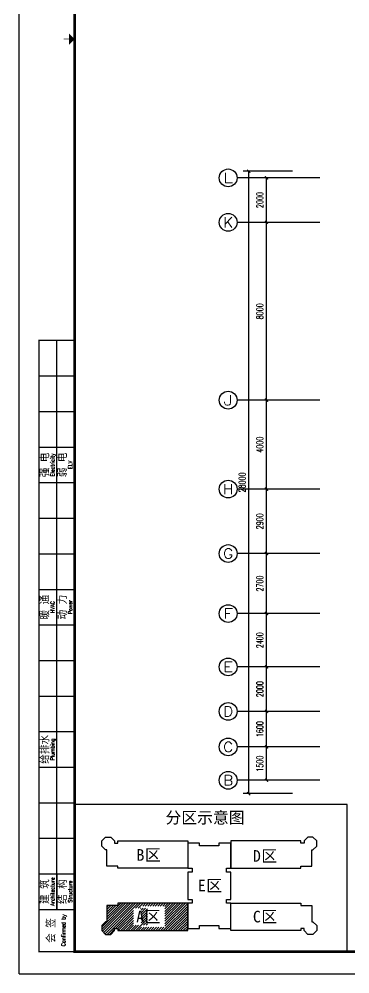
# Model space of a CAD drawing. Extents: x 190999 to 918899, y -200814 to 215286.
# Drawn here: x 190999 to 205894, y -96414 to -53460 of the extents above; entities that cross this region are included whole.
import ezdxf
from ezdxf.enums import TextEntityAlignment as Align

# ---------------------------------------------------------------- set-up
doc = ezdxf.new("R2010")
doc.units = 0
doc.header["$LTSCALE"] = 1000
doc.header["$MEASUREMENT"] = 0
doc.layers.get('Defpoints').update_dxf_attribs({"color": 1})
for name, color, linetype in [('AXIS', 3, 'Continuous'), ('AXIS_TEXT', 7, 'Continuous'), ('PUB_HATCH', 250, 'Continuous'), ('图框', 189, 'Continuous'), ('房间名称', 7, 'Continuous')]:
    doc.layers.add(name, color=color, linetype=linetype)
doc.styles.add('_TCH_AXIS', font='COMPLEX', dxfattribs={"bigfont": 'GBCBIG'})
doc.styles.add('COMPLEX', font='COMPLEX')
doc.styles.add('DIM_FONT', font='SIMPLEX', dxfattribs={"width": 0.7, "bigfont": 'GBCBIG'})
doc.styles.add('HT', font='simhei.ttf')
doc.styles.add('TKZ2_tjkts.shx', font='tjromant.shx', dxfattribs={"bigfont": 'tjkts.shx'})
doc.dimstyles.new('DIMN', dxfattribs={"dimtxt": 300, "dimasz": 100, "dimexe": 250, "dimexo": 300, "dimgap": 150, "dimtad": 1, "dimdec": 0, "dimzin": 0, "dimdsep": 46, "dimtxsty": 'DIM_FONT', "dimblk": 'ARCHTICK', "dimcen": 0.09, "dimclrt": 7, "dimazin": 2, "dimtfac": 1, "dimtdec": 0, "dimtix": 1, "dimtmove": 2, "dimatfit": 3, "dimfxl": 0, "dimtolj": 1, "dimtzin": 0, "dimarcsym": 0})

# ---------------------------------------------------------------- blocks, each defined once
blk = doc.blocks.new('TJAD_TK_A0')
at = {"layer": '图框'}
for p, q in [((973, -441.7), (973, 399.3)), ((990, -412.7), (990, -156.7)), ((982, -172.7), (998, -172.7)), ((982, -188.7), (998, -188.7)), ((982, -204.7), (998, -204.7)), ((982, -220.7), (998, -220.7)), ((982, -236.7), (998, -236.7)), ((982, -252.7), (998, -252.7)), ((982, -268.7), (998, -268.7)), ((982, -284.7), (998, -284.7)), ((982, -300.7), (998, -300.7)), ((982, -316.7), (998, -316.7)), ((982, -332.7), (998, -332.7)), ((982, -348.7), (998, -348.7)), ((982, -364.7), (998, -364.7)), ((982, -380.7), (998, -380.7)), ((982, -396.7), (998, -396.7)), ((990, -396.7), (990, -412.7)), ((982, -412.7), (998, -412.7)), ((973, -441.7), (2162, -441.7))]:
    blk.add_line(p, q, dxfattribs=at)
at = {"layer": '图框', "const_width": 1.2}
blk.add_lwpolyline([(2152, -431.7), (2152, 389.3), (998, 389.3), (998, -431.7)], close=True, dxfattribs=at)
at = {"layer": '图框'}
for points, const_width in [([(995.5, -21.2), (993, -21.2)], 0.3), ([(998, -431.7), (982, -431.7), (982, -156.7), (998, -156.7)], 0.6)]:
    blk.add_lwpolyline(points, dxfattribs=dict(at, const_width=const_width))
blk.add_solid([(995.5, -23.7), (995.5, -18.7), (998, -21.2)], dxfattribs=at)
at = {"layer": '图框', "style": 'TKZ2_tjkts.shx'}
for s, p in [('强 电', (984.79, -212.7)), ('弱 电', (992.79, -212.7)), ('暖 通', (984.79, -276.7)), ('动 力', (992.79, -276.7)), ('给排水', (984.79, -340.7)), ('建 筑', (984.79, -404.7)), ('结 构', (992.79, -404.7)), ('会 签', (987.62, -422.2))]:
    blk.add_text(s, height=3.6, rotation=90, dxfattribs=at).set_placement(p, align=Align.MIDDLE_CENTER)
at = {"layer": '图框', "style": 'TKZ2_tjkts.shx', "width": 0.8}
for s, p in [('Electricity', (988.02, -212.7)), ('ELV', (996.02, -212.7)), ('HVAC', (988.02, -276.7)), ('Power', (996.02, -276.7)), ('Plumbing', (988.02, -340.7)), ('Architecture', (988.02, -404.7)), ('Structure', (996.02, -404.7)), ('Confirmed by', (992.95, -422.09))]:
    blk.add_text(s, height=1.8, rotation=90, dxfattribs=at).set_placement(p, align=Align.MIDDLE_CENTER)
blk = doc.blocks.new('_ArchTick')
at = {"const_width": 0.5}
blk.add_lwpolyline([(-0.7, -0.7), (0.7, 0.7)], dxfattribs=at)
blk = doc.blocks.new('*D1324')
at = {"layer": 'AXIS', "color": 0, "lineweight": -2}
for p, q in [((202933, -60604), (201889, -60604)), ((202139, -62604), (202139, -60604)), ((202933, -62604), (201889, -62604))]:
    blk.add_line(p, q, dxfattribs=at)
at = {"layer": 'Defpoints', "color": 0}
for p in [(202139, -60604), (203233, -60604), (203233, -62604)]:
    blk.add_point(p, dxfattribs=at)
at = {"layer": 'AXIS', "color": 0, "lineweight": -2, "xscale": 100, "yscale": 100, "zscale": 100}
for p, rotation in [((202139, -60604), 90), ((202139, -62604), 270)]:
    blk.add_blockref('_ArchTick', p, dxfattribs=dict(at, rotation=rotation))
at = {"layer": 'AXIS', "color": 7, "insert": (201839, -61604), "char_height": 300, "attachment_point": 5, "rotation": 90, "style": 'DIM_FONT'}
blk.add_mtext('\\A1;2000', dxfattribs=at)
blk = doc.blocks.new('*D1325')
at = {"layer": 'AXIS', "color": 0, "lineweight": -2}
for p, q in [((202933, -62604), (201889, -62604)), ((202139, -70604), (202139, -62604)), ((202933, -70604), (201889, -70604))]:
    blk.add_line(p, q, dxfattribs=at)
at = {"layer": 'Defpoints', "color": 0}
for p in [(202139, -62604), (203233, -62604), (203233, -70604)]:
    blk.add_point(p, dxfattribs=at)
at = {"layer": 'AXIS', "color": 0, "lineweight": -2, "xscale": 100, "yscale": 100, "zscale": 100}
for p, rotation in [((202139, -62604), 90), ((202139, -70604), 270)]:
    blk.add_blockref('_ArchTick', p, dxfattribs=dict(at, rotation=rotation))
at = {"layer": 'AXIS', "color": 7, "insert": (201839, -66604), "char_height": 300, "attachment_point": 5, "rotation": 90, "style": 'DIM_FONT'}
blk.add_mtext('\\A1;8000', dxfattribs=at)
blk = doc.blocks.new('*D1326')
at = {"layer": 'AXIS', "color": 0, "lineweight": -2}
for p, q in [((202933, -70604), (201889, -70604)), ((202139, -74604), (202139, -70604)), ((202933, -74604), (201889, -74604))]:
    blk.add_line(p, q, dxfattribs=at)
at = {"layer": 'Defpoints', "color": 0}
for p in [(202139, -70604), (203233, -70604), (203233, -74604)]:
    blk.add_point(p, dxfattribs=at)
at = {"layer": 'AXIS', "color": 0, "lineweight": -2, "xscale": 100, "yscale": 100, "zscale": 100}
for p, rotation in [((202139, -70604), 90), ((202139, -74604), 270)]:
    blk.add_blockref('_ArchTick', p, dxfattribs=dict(at, rotation=rotation))
at = {"layer": 'AXIS', "color": 7, "insert": (201839, -72604), "char_height": 300, "attachment_point": 5, "rotation": 90, "style": 'DIM_FONT'}
blk.add_mtext('\\A1;4000', dxfattribs=at)
blk = doc.blocks.new('*D1327')
at = {"layer": 'AXIS', "color": 0, "lineweight": -2}
for p, q in [((202933, -74604), (201889, -74604)), ((202139, -77504), (202139, -74604)), ((202933, -77504), (201889, -77504))]:
    blk.add_line(p, q, dxfattribs=at)
at = {"layer": 'Defpoints', "color": 0}
for p in [(202139, -74604), (203233, -74604), (203233, -77504)]:
    blk.add_point(p, dxfattribs=at)
at = {"layer": 'AXIS', "color": 0, "lineweight": -2, "xscale": 100, "yscale": 100, "zscale": 100}
for p, rotation in [((202139, -74604), 90), ((202139, -77504), 270)]:
    blk.add_blockref('_ArchTick', p, dxfattribs=dict(at, rotation=rotation))
at = {"layer": 'AXIS', "color": 7, "insert": (201839, -76054), "char_height": 300, "attachment_point": 5, "rotation": 90, "style": 'DIM_FONT'}
blk.add_mtext('\\A1;2900', dxfattribs=at)
blk = doc.blocks.new('*D1328')
at = {"layer": 'AXIS', "color": 0, "lineweight": -2}
for p, q in [((202933, -77504), (201889, -77504)), ((202139, -80204), (202139, -77504)), ((202933, -80204), (201889, -80204))]:
    blk.add_line(p, q, dxfattribs=at)
at = {"layer": 'Defpoints', "color": 0}
for p in [(202139, -77504), (203233, -77504), (203233, -80204)]:
    blk.add_point(p, dxfattribs=at)
at = {"layer": 'AXIS', "color": 0, "lineweight": -2, "xscale": 100, "yscale": 100, "zscale": 100}
for p, rotation in [((202139, -77504), 90), ((202139, -80204), 270)]:
    blk.add_blockref('_ArchTick', p, dxfattribs=dict(at, rotation=rotation))
at = {"layer": 'AXIS', "color": 7, "insert": (201839, -78854), "char_height": 300, "attachment_point": 5, "rotation": 90, "style": 'DIM_FONT'}
blk.add_mtext('\\A1;2700', dxfattribs=at)
blk = doc.blocks.new('*D1329')
at = {"layer": 'AXIS', "color": 0, "lineweight": -2}
for p, q in [((202933, -80204), (201889, -80204)), ((202139, -82604), (202139, -80204)), ((202933, -82604), (201889, -82604))]:
    blk.add_line(p, q, dxfattribs=at)
at = {"layer": 'Defpoints', "color": 0}
for p in [(202139, -80204), (203233, -80204), (203233, -82604)]:
    blk.add_point(p, dxfattribs=at)
at = {"layer": 'AXIS', "color": 0, "lineweight": -2, "xscale": 100, "yscale": 100, "zscale": 100}
for p, rotation in [((202139, -80204), 90), ((202139, -82604), 270)]:
    blk.add_blockref('_ArchTick', p, dxfattribs=dict(at, rotation=rotation))
at = {"layer": 'AXIS', "color": 7, "insert": (201839, -81404), "char_height": 300, "attachment_point": 5, "rotation": 90, "style": 'DIM_FONT'}
blk.add_mtext('\\A1;2400', dxfattribs=at)
blk = doc.blocks.new('*D1330')
at = {"layer": 'AXIS', "color": 0, "lineweight": -2}
for p, q in [((202933, -82604), (201889, -82604)), ((202139, -84604), (202139, -82604)), ((202933, -84604), (201889, -84604))]:
    blk.add_line(p, q, dxfattribs=at)
at = {"layer": 'Defpoints', "color": 0}
for p in [(202139, -82604), (203233, -82604), (203233, -84604)]:
    blk.add_point(p, dxfattribs=at)
at = {"layer": 'AXIS', "color": 0, "lineweight": -2, "xscale": 100, "yscale": 100, "zscale": 100}
for p, rotation in [((202139, -82604), 90), ((202139, -84604), 270)]:
    blk.add_blockref('_ArchTick', p, dxfattribs=dict(at, rotation=rotation))
at = {"layer": 'AXIS', "color": 7, "insert": (201839, -83604), "char_height": 300, "attachment_point": 5, "rotation": 90, "style": 'DIM_FONT'}
blk.add_mtext('\\A1;2000', dxfattribs=at)
blk = doc.blocks.new('*D1331')
at = {"layer": 'AXIS', "color": 0, "lineweight": -2}
for p, q in [((202933, -84604), (201889, -84604)), ((202139, -86204), (202139, -84604)), ((202933, -86204), (201889, -86204))]:
    blk.add_line(p, q, dxfattribs=at)
at = {"layer": 'Defpoints', "color": 0}
for p in [(202139, -84604), (203233, -84604), (203233, -86204)]:
    blk.add_point(p, dxfattribs=at)
at = {"layer": 'AXIS', "color": 0, "lineweight": -2, "xscale": 100, "yscale": 100, "zscale": 100}
for p, rotation in [((202139, -84604), 90), ((202139, -86204), 270)]:
    blk.add_blockref('_ArchTick', p, dxfattribs=dict(at, rotation=rotation))
at = {"layer": 'AXIS', "color": 7, "insert": (201839, -85404), "char_height": 300, "attachment_point": 5, "rotation": 90, "style": 'DIM_FONT'}
blk.add_mtext('\\A1;1600', dxfattribs=at)
blk = doc.blocks.new('*D1332')
at = {"layer": 'AXIS', "color": 0, "lineweight": -2}
for p, q in [((202933, -86204), (201889, -86204)), ((202139, -87704), (202139, -86204)), ((202933, -87704), (201889, -87704))]:
    blk.add_line(p, q, dxfattribs=at)
at = {"layer": 'Defpoints', "color": 0}
for p in [(202139, -86204), (203233, -86204), (203233, -87704)]:
    blk.add_point(p, dxfattribs=at)
at = {"layer": 'AXIS', "color": 0, "lineweight": -2, "xscale": 100, "yscale": 100, "zscale": 100}
for p, rotation in [((202139, -86204), 90), ((202139, -87704), 270)]:
    blk.add_blockref('_ArchTick', p, dxfattribs=dict(at, rotation=rotation))
at = {"layer": 'AXIS', "color": 7, "insert": (201839, -86954), "char_height": 300, "attachment_point": 5, "rotation": 90, "style": 'DIM_FONT'}
blk.add_mtext('\\A1;1500', dxfattribs=at)
blk = doc.blocks.new('*D1333')
at = {"layer": 'AXIS', "color": 0, "lineweight": -2}
for p, q in [((203311, -60304), (201089, -60304)), ((201339, -88304), (201339, -60304)), ((203311, -88304), (201089, -88304))]:
    blk.add_line(p, q, dxfattribs=at)
at = {"layer": 'Defpoints', "color": 0}
for p in [(201339, -60304), (203611, -60304), (203611, -88304)]:
    blk.add_point(p, dxfattribs=at)
at = {"layer": 'AXIS', "color": 0, "lineweight": -2, "xscale": 100, "yscale": 100, "zscale": 100}
for p, rotation in [((201339, -60304), 90), ((201339, -88304), 270)]:
    blk.add_blockref('_ArchTick', p, dxfattribs=dict(at, rotation=rotation))
at = {"layer": 'AXIS', "color": 7, "insert": (201039, -74304), "char_height": 300, "attachment_point": 5, "rotation": 90, "style": 'DIM_FONT'}
blk.add_mtext('\\A1;28000', dxfattribs=at)
blk = doc.blocks.new('_AXISO')
blk.add_circle((0, 0), 0.5)
at = {"layer": 'AXIS_TEXT', "style": 'COMPLEX', "width": 1.041667}
blk.add_attdef('A', text='', height=0.56, dxfattribs=at).set_placement((-0.25, -0.28), (0.25, -0.28), align=Align.FIT)

msp = doc.modelspace()

# ---------------------------------------------------------------- hatches: boundary and pattern name
at = {"layer": 'PUB_HATCH'}
h = msp.add_hatch(dxfattribs=at)
h.set_pattern_fill('ANSI31', color=256, scale=50, style=0)
h.set_pattern_definition([(45, (-118900, -86101.59), (-56.1266, 56.1266), [])])
edge = h.paths.add_edge_path(flags=16)
edge.add_line((196144.5, -94226.6), (196778, -94226.6))
edge.add_line((196778, -94226.6), (196778, -93460.1))
edge.add_line((196778, -93460.1), (196144.5, -93460.1))
edge.add_line((196144.5, -93460.1), (196144.5, -94226.6))
edge.add_line((196491.5, -94316.7), (197565.2, -94316.7))
edge.add_line((197565.2, -94316.7), (197565.2, -93364.1))
edge.add_line((197565.2, -93364.1), (196491.5, -93364.1))
edge.add_line((196491.5, -93364.1), (196491.5, -94316.7))
h.paths.add_polyline_path([(198589.5, -94364.2), (198589.5, -93234.2), (195447, -93234.2), (195447, -93334.2), (194947, -93334.2), (194947, -94064.2), (194893.9, -94064.2), (194727, -94231.1), (194727, -94467.2), (194894, -94634.2), (195130.1, -94634.2), (195297.1, -94467.2), (195297.1, -94364.2), (195447, -94364.2), (195447, -94464.2), (198589.5, -94464.2)])

# ---------------------------------------------------------------- linework, layer by layer
msp.add_lwpolyline([(193498.5, -95413.5), (205764, -95413.5), (205764, -88796), (193498.5, -88796)], close=True)
for points in [[(198589.5, -90534.2), (198589.5, -91664.2), (195447, -91664.2), (195447, -91564.2), (194947, -91564.2), (194947, -90834.2), (194893.9, -90834.2), (194727, -90667.3), (194727, -90431.2), (194894, -90264.2), (195130.1, -90264.2), (195297.1, -90431.2), (195297.1, -90534.2), (195447, -90534.2), (195447, -90434.2), (198589.5, -90434.2), (198589.5, -90534.2)], [(199562, -94239.2), (199997, -94239.2), (199997, -94364.2), (200529.5, -94364.2), (200529.5, -94364.2), (200529.5, -93234.2), (200332, -93234.2), (200332, -93064.2), (200527, -93064.2), (200527, -91834.2), (200332, -91834.2), (200332, -91664.2), (200529.5, -91664.2), (200529.5, -90534.2), (199997, -90534.2), (199997, -90659.2), (199127.1, -90659.2), (199127.1, -90534.2), (198594.5, -90534.2), (198594.5, -91664.2), (198792.1, -91664.2), (198792.1, -91834.2), (198597.1, -91834.2), (198597.1, -93064.2), (198792.1, -93064.2), (198792.1, -93234.2), (198594.5, -93234.2), (198594.5, -94364.2), (198594.5, -94364.2), (199127.1, -94364.2), (199127.1, -94239.2), (199562, -94239.2)], [(200534.5, -90534.2), (200534.5, -91664.2), (203677, -91664.2), (203677, -91564.2), (204177.1, -91564.2), (204177.1, -90834.2), (204230.2, -90834.2), (204397.1, -90667.3), (204397.1, -90431.2), (204230.1, -90264.2), (203994, -90264.2), (203827, -90431.2), (203827, -90534.2), (203677, -90534.2), (203677, -90434.2), (200534.5, -90434.2), (200534.5, -90534.2)], [(198589.5, -94364.2), (198589.5, -93234.2), (195447, -93234.2), (195447, -93334.2), (194947, -93334.2), (194947, -94064.2), (194893.9, -94064.2), (194727, -94231.1), (194727, -94467.2), (194894, -94634.2), (195130.1, -94634.2), (195297.1, -94467.2), (195297.1, -94364.2), (195447, -94364.2), (195447, -94464.2), (198589.5, -94464.2), (198589.5, -94364.2)], [(200534.5, -94364.2), (200534.5, -93234.2), (203677, -93234.2), (203677, -93334.2), (204177.1, -93334.2), (204177.1, -94064.2), (204230.2, -94064.2), (204397.1, -94231.1), (204397.1, -94467.2), (204230.1, -94634.2), (203994, -94634.2), (203827, -94467.2), (203827, -94364.2), (203677, -94364.2), (203677, -94464.2), (200534.5, -94464.2), (200534.5, -94364.2)]]:
    msp.add_lwpolyline(points)
at = {"layer": 'AXIS'}
for p, q in [((204533.1, -60603.6), (200811.6, -60603.6)), ((204533.1, -62603.6), (200811.6, -62603.6)), ((204533.1, -70603.6), (200811.6, -70603.6)), ((204533.1, -74603.6), (200811.6, -74603.6)), ((204533.1, -77503.6), (200811.6, -77503.6)), ((204533.1, -80203.6), (200811.6, -80203.6)), ((204533.1, -82603.6), (200811.6, -82603.6)), ((204533.1, -84603.6), (200811.6, -84603.6)), ((204533.1, -86203.6), (200811.6, -86203.6)), ((204533.1, -87703.6), (200811.6, -87703.6))]:
    msp.add_line(p, q, dxfattribs=at)

# ---------------------------------------------------------------- block references
ref = msp.add_blockref('_AXISO', (200411.6, -60603.6), dxfattribs=dict(at, xscale=800, yscale=800, zscale=800))
ref.add_attrib('A', 'L', dxfattribs={"layer": 'AXIS_TEXT', "height": 452.5, "style": '_TCH_AXIS', "width": 1.4}).set_placement((200185.4, -60829.9), (200637.9, -60829.9), align=Align.FIT)
ref = msp.add_blockref('_AXISO', (200411.6, -62603.6), dxfattribs=dict(at, xscale=800, yscale=800, zscale=800))
ref.add_attrib('A', 'K', dxfattribs={"layer": 'AXIS_TEXT', "height": 452.5, "style": '_TCH_AXIS', "width": 1.105263}).set_placement((200185.4, -62829.9), (200637.9, -62829.9), align=Align.FIT)
ref = msp.add_blockref('_AXISO', (200411.6, -70603.6), dxfattribs=dict(at, xscale=800, yscale=800, zscale=800))
ref.add_attrib('A', 'J', dxfattribs={"layer": 'AXIS_TEXT', "height": 452.5, "style": '_TCH_AXIS', "width": 1.909091}).set_placement((200185.4, -70829.9), (200637.9, -70829.9), align=Align.FIT)
ref = msp.add_blockref('_AXISO', (200411.6, -74603.6), dxfattribs=dict(at, xscale=800, yscale=800, zscale=800))
ref.add_attrib('A', 'H', dxfattribs={"layer": 'AXIS_TEXT', "height": 452.5, "style": '_TCH_AXIS', "width": 1.05}).set_placement((200185.4, -74829.9), (200637.9, -74829.9), align=Align.FIT)
ref = msp.add_blockref('_AXISO', (200411.6, -77503.6), dxfattribs=dict(at, xscale=800, yscale=800, zscale=800))
ref.add_attrib('A', 'G', dxfattribs={"layer": 'AXIS_TEXT', "height": 452.5, "style": '_TCH_AXIS', "width": 1.166667}).set_placement((200185.4, -77729.9), (200637.9, -77729.9), align=Align.FIT)
ref = msp.add_blockref('_AXISO', (200411.6, -80203.6), dxfattribs=dict(at, xscale=800, yscale=800, zscale=800))
ref.add_attrib('A', 'F', dxfattribs={"layer": 'AXIS_TEXT', "height": 452.5, "style": '_TCH_AXIS', "width": 1.3125}).set_placement((200185.4, -80429.9), (200637.9, -80429.9), align=Align.FIT)
ref = msp.add_blockref('_AXISO', (200411.6, -82603.6), dxfattribs=dict(at, xscale=800, yscale=800, zscale=800))
ref.add_attrib('A', 'E', dxfattribs={"layer": 'AXIS_TEXT', "height": 452.5, "style": '_TCH_AXIS', "width": 1.3125}).set_placement((200185.4, -82829.9), (200637.9, -82829.9), align=Align.FIT)
ref = msp.add_blockref('_AXISO', (200411.6, -84603.6), dxfattribs=dict(at, xscale=800, yscale=800, zscale=800))
ref.add_attrib('A', 'D', dxfattribs={"layer": 'AXIS_TEXT', "height": 452.5, "style": '_TCH_AXIS', "width": 1.235294}).set_placement((200185.4, -84829.9), (200637.9, -84829.9), align=Align.FIT)
ref = msp.add_blockref('_AXISO', (200411.6, -86203.6), dxfattribs=dict(at, xscale=800, yscale=800, zscale=800))
ref.add_attrib('A', 'C', dxfattribs={"layer": 'AXIS_TEXT', "height": 452.5, "style": '_TCH_AXIS', "width": 1.4}).set_placement((200185.4, -86429.9), (200637.9, -86429.9), align=Align.FIT)
ref = msp.add_blockref('_AXISO', (200411.6, -87703.6), dxfattribs=dict(at, xscale=800, yscale=800, zscale=800))
ref.add_attrib('A', 'B', dxfattribs={"layer": 'AXIS_TEXT', "height": 452.5, "style": '_TCH_AXIS', "width": 1.235294}).set_placement((200185.4, -87929.9), (200637.9, -87929.9), align=Align.FIT)
at = {"layer": '图框', "xscale": 100, "yscale": 100, "zscale": 100}
msp.add_blockref('TJAD_TK_A0', (93698.6, -52243.2), dxfattribs=at)

# ---------------------------------------------------------------- texts
at = {"layer": '房间名称', "style": 'HT'}
for s, height, p in [('分区示意图', 522.78, (197589.8, -89643.7)), ('B', 522.8, (196284, -91322.5)), ('区', 522.8, (196662.1, -91322.5)), ('D', 522.8, (201526, -91367.7)), ('区', 522.8, (201904.1, -91367.7)), ('E', 522.8, (199046, -92701.5)), ('区', 522.8, (199424.1, -92701.5)), ('A', 522.8, (196272.2, -94098.8)), ('区', 522.8, (196650.3, -94098.8)), ('C', 522.8, (201526, -94096.9)), ('区', 522.8, (201904.1, -94096.9))]:
    msp.add_text(s, height=height, dxfattribs=at).set_placement(p)

# ---------------------------------------------------------------- dimensions: what is measured, and where the dimension line sits
at = {"layer": 'AXIS'}
for p1, p2, distance, picture, middle in [((203610.9, -88303.6), (203610.9, -60303.6), 2272.2, '*D1333', (201038.7, -74303.6)), ((203233.1, -62603.6), (203233.1, -60603.6), 1094.4, '*D1324', (201838.7, -61603.6)), ((203233.1, -70603.6), (203233.1, -62603.6), 1094.4, '*D1325', (201838.7, -66603.6)), ((203233.1, -74603.6), (203233.1, -70603.6), 1094.4, '*D1326', (201838.7, -72603.6)), ((203233.1, -77503.6), (203233.1, -74603.6), 1094.4, '*D1327', (201838.7, -76053.6)), ((203233.1, -80203.6), (203233.1, -77503.6), 1094.4, '*D1328', (201838.7, -78853.6)), ((203233.1, -82603.6), (203233.1, -80203.6), 1094.4, '*D1329', (201838.7, -81403.6)), ((203233.1, -84603.6), (203233.1, -82603.6), 1094.4, '*D1330', (201838.7, -83603.6)), ((203233.1, -86203.6), (203233.1, -84603.6), 1094.4, '*D1331', (201838.7, -85403.6)), ((203233.1, -87703.6), (203233.1, -86203.6), 1094.4, '*D1332', (201838.7, -86953.6))]:
    dim = msp.add_aligned_dim(p1=p1, p2=p2, distance=distance, dimstyle='DIMN', dxfattribs=at)
    dim.commit()
    dim.dimension.update_dxf_attribs({"geometry": picture, "text_midpoint": middle})

doc.saveas('drawing.dxf')
